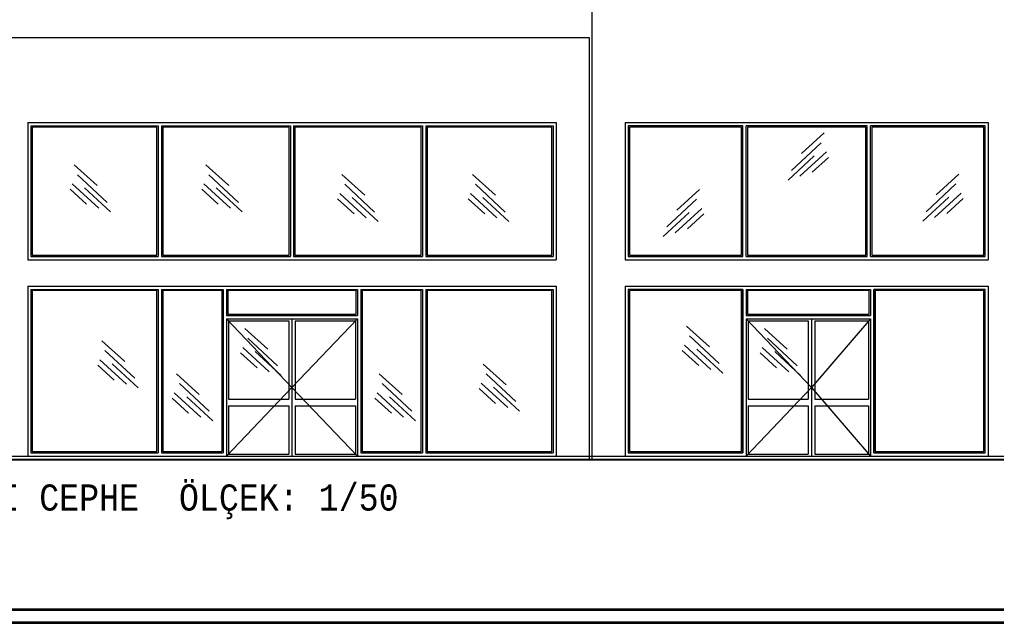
# Model space of a CAD drawing. Header units: inches. Extents: x -7543 to -822, y 102837 to 190349.
# Drawn here: x -825.6175 to -825.319, y 102836.6651 to 102836.8494 of the extents above; entities that cross this region are included whole.
import ezdxf

# ---------------------------------------------------------------- set-up
doc = ezdxf.new("R2010")
doc.units = ezdxf.units.IN
doc.header["$MEASUREMENT"] = 0
doc.linetypes.add('ACAD_ISO07W100', pattern=[3, 0, -3])
doc.layers.get('0').update_dxf_attribs({"lineweight": 25})
for name, color, linetype, lineweight, true_color in [('BALKON', 7, 'Continuous', 20, 0xffaaa9), ('DUVAR', 7, 'Continuous', 35, 0xfc4642), ('KAPI', 7, 'Continuous', 18, 0xffb360), ('PENCERE', 7, 'Continuous', 18, 0xffb360)]:
    doc.layers.add(name, color=color, linetype=linetype, lineweight=lineweight, true_color=true_color)
doc.layers.add('SIVA', color=150, linetype='Continuous', lineweight=15)
doc.layers.add('YAZI', color=7, linetype='Continuous', lineweight=25)
doc.styles.add('ISIM', font='monos.ttf', dxfattribs={"width": 1.1, "height": 200})

msp = doc.modelspace()

# ---------------------------------------------------------------- linework, layer by layer
msp.add_line((-826.07552, 102836.71489), (-825.15526, 102836.71489))
at = {"layer": 'BALKON'}
for p, q in [((-825.44251, 102836.71489, -0.002), (-825.44251, 102836.85389, -0.002)), ((-825.79151, 102836.84389, -0.002), (-825.44351, 102836.84389, -0.002)), ((-825.44351, 102836.84389, -0.002), (-825.44351, 102836.71489, -0.002)), ((-825.61501, 102836.81789, -0.002), (-825.61501, 102836.77589, -0.002)), ((-825.61501, 102836.81789, -0.002), (-825.45351, 102836.81789, -0.002)), ((-825.45351, 102836.81789, -0.002), (-825.45351, 102836.77589, -0.002)), ((-825.43251, 102836.81789, -0.002), (-825.32151, 102836.81789, -0.002)), ((-825.43251, 102836.81789, -0.002), (-825.43251, 102836.77589, -0.002)), ((-825.32151, 102836.81789, -0.002), (-825.32151, 102836.77589, -0.002)), ((-825.61501, 102836.77589, -0.002), (-825.45351, 102836.77589, -0.002)), ((-825.43251, 102836.77589, -0.002), (-825.32151, 102836.77589, -0.002)), ((-825.61501, 102836.76789, -0.002), (-825.61501, 102836.71589, -0.002)), ((-825.61501, 102836.76789, -0.002), (-825.45351, 102836.76789, -0.002)), ((-825.45351, 102836.76789, -0.002), (-825.45351, 102836.71589, -0.002)), ((-825.43251, 102836.76789, -0.002), (-825.32151, 102836.76789, -0.002)), ((-825.43251, 102836.76789, -0.002), (-825.43251, 102836.71589, -0.002)), ((-825.32151, 102836.76789, -0.002), (-825.32151, 102836.71589, -0.002)), ((-826.00501, 102836.71589, -0.002), (-825.23001, 102836.71589, -0.002))]:
    msp.add_line(p, q, dxfattribs=at)
at = {"layer": 'DUVAR'}
for p, q in [((-837.60107, 102836.66908), (-821.99356, 102836.66908)), ((-837.60507, 102836.66508), (-821.98956, 102836.66508))]:
    msp.add_line(p, q, dxfattribs=at)
at = {"layer": 'KAPI'}
for p, q in [((-825.61401, 102836.81689, -0.002), (-825.57514, 102836.81689, -0.002)), ((-825.61401, 102836.81689, -0.002), (-825.61401, 102836.77689, -0.002)), ((-825.57554, 102836.81649, -0.002), (-825.61361, 102836.81649, -0.002)), ((-825.61361, 102836.81649, -0.002), (-825.61361, 102836.77729, -0.002)), ((-825.57554, 102836.77729, -0.002), (-825.57554, 102836.81649, -0.002)), ((-825.57514, 102836.81689, -0.002), (-825.57514, 102836.77689, -0.002)), ((-825.57414, 102836.81689, -0.002), (-825.57414, 102836.77689, -0.002)), ((-825.57414, 102836.81689, -0.002), (-825.53476, 102836.81689, -0.002)), ((-825.53516, 102836.81649, -0.002), (-825.57374, 102836.81649, -0.002)), ((-825.57374, 102836.81649, -0.002), (-825.57374, 102836.77729, -0.002)), ((-825.53516, 102836.77729, -0.002), (-825.53516, 102836.81649, -0.002)), ((-825.53476, 102836.81689, -0.002), (-825.53476, 102836.77689, -0.002)), ((-825.53376, 102836.81689, -0.002), (-825.53376, 102836.77689, -0.002)), ((-825.53376, 102836.81689, -0.002), (-825.49439, 102836.81689, -0.002)), ((-825.49479, 102836.81649, -0.002), (-825.53336, 102836.81649, -0.002)), ((-825.53336, 102836.81649, -0.002), (-825.53336, 102836.77729, -0.002)), ((-825.49479, 102836.77729, -0.002), (-825.49479, 102836.81649, -0.002)), ((-825.49439, 102836.81689, -0.002), (-825.49439, 102836.77689, -0.002)), ((-825.49339, 102836.81689, -0.002), (-825.49339, 102836.77689, -0.002)), ((-825.49339, 102836.81689, -0.002), (-825.45451, 102836.81689, -0.002)), ((-825.45491, 102836.81649, -0.002), (-825.49299, 102836.81649, -0.002)), ((-825.49299, 102836.81649, -0.002), (-825.49299, 102836.77729, -0.002)), ((-825.45491, 102836.77729, -0.002), (-825.45491, 102836.81649, -0.002)), ((-825.45451, 102836.81689, -0.002), (-825.45451, 102836.77689, -0.002)), ((-825.39651, 102836.81689, -0.002), (-825.43151, 102836.81689, -0.002)), ((-825.43151, 102836.81689, -0.002), (-825.43151, 102836.77689, -0.002)), ((-825.39691, 102836.81649, -0.002), (-825.43111, 102836.81649, -0.002)), ((-825.43111, 102836.81649, -0.002), (-825.43111, 102836.77729, -0.002)), ((-825.39691, 102836.77729, -0.002), (-825.39691, 102836.81649, -0.002)), ((-825.39651, 102836.77689, -0.002), (-825.39651, 102836.81689, -0.002)), ((-825.39551, 102836.77689, -0.002), (-825.39551, 102836.81689, -0.002)), ((-825.35851, 102836.81689, -0.002), (-825.39551, 102836.81689, -0.002)), ((-825.35891, 102836.81649, -0.002), (-825.39511, 102836.81649, -0.002)), ((-825.39511, 102836.81649, -0.002), (-825.39511, 102836.77729, -0.002)), ((-825.35891, 102836.77729, -0.002), (-825.35891, 102836.81649, -0.002)), ((-825.35851, 102836.77689, -0.002), (-825.35851, 102836.81689, -0.002)), ((-825.35751, 102836.77689, -0.002), (-825.35751, 102836.81689, -0.002)), ((-825.32251, 102836.81689, -0.002), (-825.35751, 102836.81689, -0.002)), ((-825.32291, 102836.81649, -0.002), (-825.35711, 102836.81649, -0.002)), ((-825.35711, 102836.81649, -0.002), (-825.35711, 102836.77729, -0.002)), ((-825.32291, 102836.77729, -0.002), (-825.32291, 102836.81649, -0.002)), ((-825.32251, 102836.77689, -0.002), (-825.32251, 102836.81689, -0.002)), ((-825.61401, 102836.77689, -0.002), (-825.57514, 102836.77689, -0.002)), ((-825.61361, 102836.77729, -0.002), (-825.57554, 102836.77729, -0.002)), ((-825.57414, 102836.77689, -0.002), (-825.53476, 102836.77689, -0.002)), ((-825.57374, 102836.77729, -0.002), (-825.53516, 102836.77729, -0.002)), ((-825.53376, 102836.77689, -0.002), (-825.49439, 102836.77689, -0.002)), ((-825.53336, 102836.77729, -0.002), (-825.49479, 102836.77729, -0.002)), ((-825.49339, 102836.77689, -0.002), (-825.45451, 102836.77689, -0.002)), ((-825.49299, 102836.77729, -0.002), (-825.45491, 102836.77729, -0.002)), ((-825.43151, 102836.77689, -0.002), (-825.39651, 102836.77689, -0.002)), ((-825.43111, 102836.77729, -0.002), (-825.39691, 102836.77729, -0.002)), ((-825.39551, 102836.77689, -0.002), (-825.35851, 102836.77689, -0.002)), ((-825.39511, 102836.77729, -0.002), (-825.35891, 102836.77729, -0.002)), ((-825.35751, 102836.77689, -0.002), (-825.32251, 102836.77689, -0.002)), ((-825.35711, 102836.77729, -0.002), (-825.32291, 102836.77729, -0.002)), ((-825.61401, 102836.76689, -0.002), (-825.57514, 102836.76689, -0.002)), ((-825.61401, 102836.76689, -0.002), (-825.61401, 102836.71689, -0.002)), ((-825.57554, 102836.76649, -0.002), (-825.61361, 102836.76649, -0.002)), ((-825.61361, 102836.76649, -0.002), (-825.61361, 102836.71729, -0.002)), ((-825.57554, 102836.71729, -0.002), (-825.57554, 102836.76649, -0.002)), ((-825.57514, 102836.76689, -0.002), (-825.57514, 102836.71689, -0.002)), ((-825.57414, 102836.76689, -0.002), (-825.57414, 102836.71689, -0.002)), ((-825.57414, 102836.76689, -0.002), (-825.55526, 102836.76689, -0.002)), ((-825.57374, 102836.76649, -0.002), (-825.57374, 102836.71729, -0.002)), ((-825.55566, 102836.76649, -0.002), (-825.57374, 102836.76649, -0.002)), ((-825.55566, 102836.76649, -0.002), (-825.55566, 102836.71729, -0.002)), ((-825.55526, 102836.76689, -0.002), (-825.55526, 102836.71689, -0.002)), ((-825.55426, 102836.76689, -0.002), (-825.55426, 102836.75889, -0.002)), ((-825.55426, 102836.76689, -0.002), (-825.53426, 102836.76689, -0.002)), ((-825.53426, 102836.76649, -0.002), (-825.55386, 102836.76649, -0.002)), ((-825.55386, 102836.76649, -0.002), (-825.55386, 102836.75929, -0.002)), ((-825.53426, 102836.76689, -0.002), (-825.51426, 102836.76689, -0.002)), ((-825.51466, 102836.76649, -0.002), (-825.53426, 102836.76649, -0.002)), ((-825.51466, 102836.75929, -0.002), (-825.51466, 102836.76649, -0.002)), ((-825.51426, 102836.76689, -0.002), (-825.51426, 102836.75889, -0.002)), ((-825.51326, 102836.76689, -0.002), (-825.51326, 102836.71689, -0.002)), ((-825.51326, 102836.76689, -0.002), (-825.49439, 102836.76689, -0.002)), ((-825.49479, 102836.76649, -0.002), (-825.51286, 102836.76649, -0.002)), ((-825.51286, 102836.76649, -0.002), (-825.51286, 102836.71729, -0.002)), ((-825.49479, 102836.71729, -0.002), (-825.49479, 102836.76649, -0.002)), ((-825.49439, 102836.76689, -0.002), (-825.49439, 102836.71689, -0.002)), ((-825.49339, 102836.76689, -0.002), (-825.45451, 102836.76689, -0.002)), ((-825.49339, 102836.76689, -0.002), (-825.49339, 102836.71689, -0.002)), ((-825.45491, 102836.76649, -0.002), (-825.49299, 102836.76649, -0.002)), ((-825.49299, 102836.76649, -0.002), (-825.49299, 102836.71729, -0.002)), ((-825.45491, 102836.71729, -0.002), (-825.45491, 102836.76649, -0.002)), ((-825.45451, 102836.76689, -0.002), (-825.45451, 102836.71689, -0.002)), ((-825.39651, 102836.76689, -0.002), (-825.43151, 102836.76689, -0.002)), ((-825.43151, 102836.76689, -0.002), (-825.43151, 102836.71689, -0.002)), ((-825.39691, 102836.76649, -0.002), (-825.43111, 102836.76649, -0.002)), ((-825.43111, 102836.76649, -0.002), (-825.43111, 102836.71729, -0.002)), ((-825.39691, 102836.76649, -0.002), (-825.39691, 102836.71729, -0.002)), ((-825.39691, 102836.71729, -0.002), (-825.39691, 102836.76649, -0.002)), ((-825.39651, 102836.71689, -0.002), (-825.39651, 102836.76689, -0.002)), ((-825.39651, 102836.76689, -0.002), (-825.39651, 102836.71689, -0.002)), ((-825.39551, 102836.76689, -0.002), (-825.39551, 102836.75889, -0.002)), ((-825.39551, 102836.76689, -0.002), (-825.37551, 102836.76689, -0.002)), ((-825.37551, 102836.76649, -0.002), (-825.39511, 102836.76649, -0.002)), ((-825.39511, 102836.76649, -0.002), (-825.39511, 102836.75929, -0.002)), ((-825.37551, 102836.76689, -0.002), (-825.35751, 102836.76689, -0.002)), ((-825.35791, 102836.76649, -0.002), (-825.37551, 102836.76649, -0.002)), ((-825.35791, 102836.75929, -0.002), (-825.35791, 102836.76649, -0.002)), ((-825.35751, 102836.76689, -0.002), (-825.35751, 102836.75889, -0.002)), ((-825.35651, 102836.71689, -0.002), (-825.35651, 102836.76689, -0.002)), ((-825.35651, 102836.76689, -0.002), (-825.35651, 102836.71689, -0.002)), ((-825.32251, 102836.76689, -0.002), (-825.35651, 102836.76689, -0.002)), ((-825.35611, 102836.76649, -0.002), (-825.35611, 102836.71729, -0.002)), ((-825.32291, 102836.76649, -0.002), (-825.35611, 102836.76649, -0.002)), ((-825.35611, 102836.76649, -0.002), (-825.35611, 102836.71729, -0.002)), ((-825.32291, 102836.71729, -0.002), (-825.32291, 102836.76649, -0.002)), ((-825.32251, 102836.71689, -0.002), (-825.32251, 102836.76689, -0.002)), ((-825.55426, 102836.75889, -0.002), (-825.51426, 102836.75889, -0.002)), ((-825.55426, 102836.75789, -0.002), (-825.51426, 102836.75789, -0.002)), ((-825.55426, 102836.75789, -0.002), (-825.55426, 102836.71589, -0.002)), ((-825.55386, 102836.75929, -0.002), (-825.51466, 102836.75929, -0.002)), ((-825.53426, 102836.75789, -0.002), (-825.53426, 102836.71589, -0.002)), ((-825.51426, 102836.75789, -0.002), (-825.51426, 102836.71589, -0.002)), ((-825.39551, 102836.75889, -0.002), (-825.35751, 102836.75889, -0.002)), ((-825.39551, 102836.75789, -0.002), (-825.35751, 102836.75789, -0.002)), ((-825.39551, 102836.75789, -0.002), (-825.39551, 102836.71589, -0.002)), ((-825.39511, 102836.75929, -0.002), (-825.35791, 102836.75929, -0.002)), ((-825.37551, 102836.75789, -0.002), (-825.37551, 102836.71589, -0.002)), ((-825.35751, 102836.75789, -0.002), (-825.35751, 102836.71589, -0.002)), ((-825.55366, 102836.75729, -0.002), (-825.53526, 102836.75729, -0.002)), ((-825.55366, 102836.75729, -0.002), (-825.55366, 102836.73329, -0.002)), ((-825.53526, 102836.75729, -0.002), (-825.53526, 102836.73329, -0.002)), ((-825.53326, 102836.75729, -0.002), (-825.53326, 102836.73329, -0.002)), ((-825.53326, 102836.75729, -0.002), (-825.51486, 102836.75729, -0.002)), ((-825.51486, 102836.75729, -0.002), (-825.51486, 102836.73329, -0.002)), ((-825.39491, 102836.75729, -0.002), (-825.37651, 102836.75729, -0.002)), ((-825.39491, 102836.75729, -0.002), (-825.39491, 102836.73329, -0.002)), ((-825.37651, 102836.75729, -0.002), (-825.37651, 102836.73329, -0.002)), ((-825.37451, 102836.75729, -0.002), (-825.37451, 102836.73329, -0.002)), ((-825.37451, 102836.75729, -0.002), (-825.35811, 102836.75729, -0.002)), ((-825.35811, 102836.75729, -0.002), (-825.35811, 102836.73329, -0.002)), ((-825.55366, 102836.73329, -0.002), (-825.53526, 102836.73329, -0.002)), ((-825.55366, 102836.73129, -0.002), (-825.53526, 102836.73129, -0.002)), ((-825.55366, 102836.73129, -0.002), (-825.55366, 102836.71649, -0.002)), ((-825.53526, 102836.73129, -0.002), (-825.53526, 102836.71649, -0.002)), ((-825.53326, 102836.73329, -0.002), (-825.51486, 102836.73329, -0.002)), ((-825.53326, 102836.73129, -0.002), (-825.51486, 102836.73129, -0.002)), ((-825.53326, 102836.73129, -0.002), (-825.53326, 102836.71649, -0.002)), ((-825.51486, 102836.73129, -0.002), (-825.51486, 102836.71649, -0.002)), ((-825.39491, 102836.73329, -0.002), (-825.37651, 102836.73329, -0.002)), ((-825.39491, 102836.73129, -0.002), (-825.37651, 102836.73129, -0.002)), ((-825.39491, 102836.73129, -0.002), (-825.39491, 102836.71649, -0.002)), ((-825.37651, 102836.73129, -0.002), (-825.37651, 102836.71649, -0.002)), ((-825.37451, 102836.73329, -0.002), (-825.35811, 102836.73329, -0.002)), ((-825.37451, 102836.73129, -0.002), (-825.35811, 102836.73129, -0.002)), ((-825.37451, 102836.73129, -0.002), (-825.37451, 102836.71649, -0.002)), ((-825.35811, 102836.73129, -0.002), (-825.35811, 102836.71649, -0.002)), ((-825.61401, 102836.71689, -0.002), (-825.57514, 102836.71689, -0.002)), ((-825.61361, 102836.71729, -0.002), (-825.57554, 102836.71729, -0.002)), ((-825.57414, 102836.71689, -0.002), (-825.55526, 102836.71689, -0.002)), ((-825.57374, 102836.71729, -0.002), (-825.55566, 102836.71729, -0.002)), ((-825.55366, 102836.71649, -0.002), (-825.53526, 102836.71649, -0.002)), ((-825.53326, 102836.71649, -0.002), (-825.51486, 102836.71649, -0.002)), ((-825.51326, 102836.71689, -0.002), (-825.49439, 102836.71689, -0.002)), ((-825.51286, 102836.71729, -0.002), (-825.49479, 102836.71729, -0.002)), ((-825.49339, 102836.71689, -0.002), (-825.45451, 102836.71689, -0.002)), ((-825.49299, 102836.71729, -0.002), (-825.45491, 102836.71729, -0.002)), ((-825.43151, 102836.71689, -0.002), (-825.39651, 102836.71689, -0.002)), ((-825.43111, 102836.71729, -0.002), (-825.39691, 102836.71729, -0.002)), ((-825.39491, 102836.71649, -0.002), (-825.37651, 102836.71649, -0.002)), ((-825.37451, 102836.71649, -0.002), (-825.35811, 102836.71649, -0.002)), ((-825.35651, 102836.71689, -0.002), (-825.32251, 102836.71689, -0.002)), ((-825.35611, 102836.71729, -0.002), (-825.32291, 102836.71729, -0.002))]:
    msp.add_line(p, q, dxfattribs=at)
at = {"layer": 'PENCERE', "linetype": 'ACAD_ISO07W100'}
for p, q in [((-825.55426, 102836.75789, -0.002), (-825.53426, 102836.73689, -0.002)), ((-825.51426, 102836.75789, -0.002), (-825.53426, 102836.73689, -0.002)), ((-825.39551, 102836.75789, -0.002), (-825.37551, 102836.73689, -0.002)), ((-825.35751, 102836.75789, -0.002), (-825.37551, 102836.73689, -0.002)), ((-825.53426, 102836.73689, -0.002), (-825.55426, 102836.71589, -0.002)), ((-825.53426, 102836.73689, -0.002), (-825.51426, 102836.71589, -0.002)), ((-825.37551, 102836.73689, -0.002), (-825.39551, 102836.71589, -0.002)), ((-825.37551, 102836.73689, -0.002), (-825.35751, 102836.71589, -0.002))]:
    msp.add_line(p, q, dxfattribs=at)
at = {"layer": 'SIVA'}
for p, q in [((-825.37861, 102836.80836), (-825.37163, 102836.81469)), ((-825.37255, 102836.81172), (-825.38162, 102836.80324)), ((-825.37908, 102836.80144), (-825.37097, 102836.80889)), ((-825.37476, 102836.80765), (-825.38269, 102836.80031)), ((-825.37032, 102836.80723), (-825.37535, 102836.80268)), ((-825.59378, 102836.79858, -0.002), (-825.60077, 102836.80491, -0.002)), ((-825.55357, 102836.79858, -0.002), (-825.56056, 102836.80491, -0.002)), ((-825.59984, 102836.80194, -0.002), (-825.59077, 102836.79347, -0.002)), ((-825.55963, 102836.80194, -0.002), (-825.55056, 102836.79347, -0.002)), ((-825.51203, 102836.79564, -0.002), (-825.51901, 102836.80197, -0.002)), ((-825.47212, 102836.79564), (-825.4791, 102836.80197)), ((-825.33746, 102836.79573), (-825.33047, 102836.80206)), ((-825.60207, 102836.79746, -0.002), (-825.59704, 102836.7929, -0.002)), ((-825.59331, 102836.79166, -0.002), (-825.60142, 102836.79911, -0.002)), ((-825.59763, 102836.79787, -0.002), (-825.5897, 102836.79054, -0.002)), ((-825.56186, 102836.79746, -0.002), (-825.55683, 102836.7929, -0.002)), ((-825.5531, 102836.79166, -0.002), (-825.56121, 102836.79911, -0.002)), ((-825.55742, 102836.79787, -0.002), (-825.54949, 102836.79054, -0.002)), ((-825.51808, 102836.799, -0.002), (-825.50902, 102836.79053, -0.002)), ((-825.47818, 102836.799), (-825.46911, 102836.79053)), ((-825.41672, 102836.79111), (-825.40973, 102836.79744)), ((-825.3314, 102836.79909), (-825.34047, 102836.79062)), ((-825.33793, 102836.78881), (-825.32982, 102836.79626)), ((-825.52031, 102836.79452, -0.002), (-825.51528, 102836.78996, -0.002)), ((-825.51155, 102836.78872, -0.002), (-825.51966, 102836.79617, -0.002)), ((-825.51587, 102836.79493, -0.002), (-825.50794, 102836.7876, -0.002)), ((-825.4804, 102836.79452), (-825.47537, 102836.78996)), ((-825.47165, 102836.78872), (-825.47975, 102836.79617)), ((-825.47597, 102836.79493), (-825.46804, 102836.7876)), ((-825.41066, 102836.79447), (-825.41973, 102836.786)), ((-825.33361, 102836.79502), (-825.34154, 102836.78769)), ((-825.32917, 102836.79461), (-825.3342, 102836.79005)), ((-825.41287, 102836.7904), (-825.4208, 102836.78306)), ((-825.41719, 102836.78419), (-825.40908, 102836.79164)), ((-825.40843, 102836.78998), (-825.41346, 102836.78543)), ((-825.54169, 102836.74862), (-825.54867, 102836.75494)), ((-825.40674, 102836.74933), (-825.41372, 102836.75566)), ((-825.38294, 102836.74862), (-825.38992, 102836.75494)), ((-825.54774, 102836.75198), (-825.53868, 102836.7435)), ((-825.41279, 102836.75269), (-825.40373, 102836.74422)), ((-825.38899, 102836.75198), (-825.37993, 102836.7435)), ((-825.58534, 102836.74484), (-825.59232, 102836.75117)), ((-825.54121, 102836.74169), (-825.54932, 102836.74915)), ((-825.40626, 102836.74241), (-825.41437, 102836.74986)), ((-825.41058, 102836.74862), (-825.40265, 102836.74128)), ((-825.38246, 102836.74169), (-825.39057, 102836.74915)), ((-825.5914, 102836.7482), (-825.58233, 102836.73972)), ((-825.54997, 102836.74749), (-825.54494, 102836.74294)), ((-825.54553, 102836.74791), (-825.5376, 102836.74057)), ((-825.41502, 102836.7482), (-825.40999, 102836.74365)), ((-825.39122, 102836.74749), (-825.38619, 102836.74294)), ((-825.38678, 102836.74791), (-825.37885, 102836.74057)), ((-825.59362, 102836.74371), (-825.58859, 102836.73916)), ((-825.58487, 102836.73792), (-825.59297, 102836.74537)), ((-825.58919, 102836.74413), (-825.58126, 102836.73679)), ((-825.46884, 102836.7377), (-825.47582, 102836.74403)), ((-825.56259, 102836.73476, -0.002), (-825.56957, 102836.74109, -0.002)), ((-825.50063, 102836.73476), (-825.50762, 102836.74109)), ((-825.47489, 102836.74106), (-825.46583, 102836.73259)), ((-825.56865, 102836.73812, -0.002), (-825.55958, 102836.72965, -0.002)), ((-825.50669, 102836.73812), (-825.49762, 102836.72965)), ((-825.47712, 102836.73657), (-825.47209, 102836.73202)), ((-825.46836, 102836.73078), (-825.47647, 102836.73823)), ((-825.47268, 102836.73699), (-825.46475, 102836.72965)), ((-825.57087, 102836.73364, -0.002), (-825.56584, 102836.72908, -0.002)), ((-825.56212, 102836.72784, -0.002), (-825.57022, 102836.73529, -0.002)), ((-825.56644, 102836.73405, -0.002), (-825.5585, 102836.72671, -0.002)), ((-825.50892, 102836.73364), (-825.50389, 102836.72908)), ((-825.50016, 102836.72784), (-825.50827, 102836.73529)), ((-825.50448, 102836.73405), (-825.49655, 102836.72671))]:
    msp.add_line(p, q, dxfattribs=at)

# ---------------------------------------------------------------- texts
at = {"layer": 'YAZI', "style": 'ISIM', "width": 0.9}
msp.add_text('A-B BLOK BATI CEPHE  ÖLÇEK: 1/50', height=0.008, dxfattribs=at).set_placement((-825.6969, 102836.69927, -0.002))

doc.saveas('drawing.dxf')
